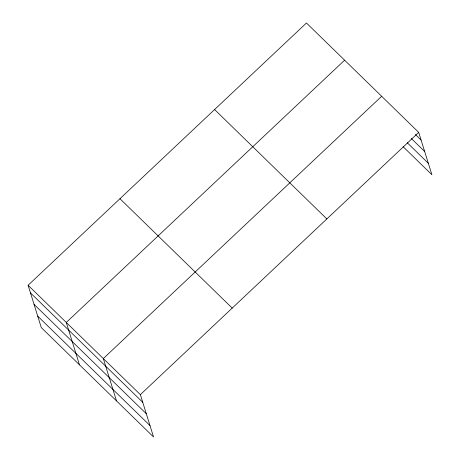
<?xml version="1.0" encoding="UTF-8"?>
<svg xmlns="http://www.w3.org/2000/svg" width="460" height="460" viewBox="0 0 460 460"><rect width="100%" height="100%" fill="white"/><g stroke="black" fill="none" stroke-linecap="round" stroke-linejoin="round"><path stroke-width="0.69" d="M28.106 285.263L140.363 394.645L153.554 437L41.296 327.612L28.106 285.263L306.446 23L418.703 132.388L431.894 174.737L403.081 146.659M344.615 60.191L66.275 322.454L79.465 364.803M381.656 96.29L103.316 358.553L116.506 400.901M140.363 394.645L418.703 132.388M415.426 134.527L421.084 140.041M411.274 138.454L424.649 151.489M407.232 142.732L428.323 163.288M214.596 109.549L326.847 218.931M119.962 198.714L232.214 308.102M30.492 292.916L142.744 402.304M34.057 304.365L146.309 413.753M37.731 316.164L149.983 425.552"/></g></svg>
